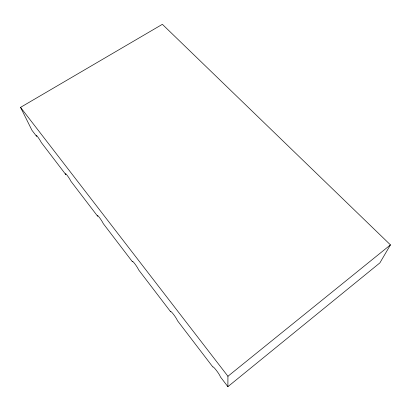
<?xml version="1.0" encoding="UTF-8"?>
<svg xmlns="http://www.w3.org/2000/svg" width="411" height="411" viewBox="0 0 411 411"><rect width="100%" height="100%" fill="white"/><g stroke="black" fill="none" stroke-linecap="round" stroke-linejoin="round"><path stroke-width="0.62" d="M227.884 386.674L227.935 376.265L20.55 107.358L162.366 24.326L390.45 244.879L379.872 262.901L227.884 386.674L220.301 376.748A6.237 0.719 53.8 0 0 216.479 370.537A6.237 0.719 53.8 0 0 212.847 366.992L177.418 320.631A5.79 0.663 54.6 0 0 173.601 314.487A5.79 0.663 54.6 0 0 170.678 311.815L138.574 269.801A5.451 0.611 55.3 0 0 134.777 263.739A5.451 0.611 55.3 0 0 132.45 261.792L103.223 223.543A5.199 0.56 55.9 0 0 99.462 217.573A5.199 0.56 55.9 0 0 97.638 216.232L70.918 181.266A5.009 0.509 56.4 0 0 67.199 175.394A5.009 0.509 56.4 0 0 65.801 174.572L41.28 142.478A4.86 0.462 56.8 0 0 37.607 136.714A4.86 0.462 56.8 0 0 36.574 136.324L31.935 130.251L20.55 107.358M227.935 376.265L390.45 244.879"/></g></svg>
